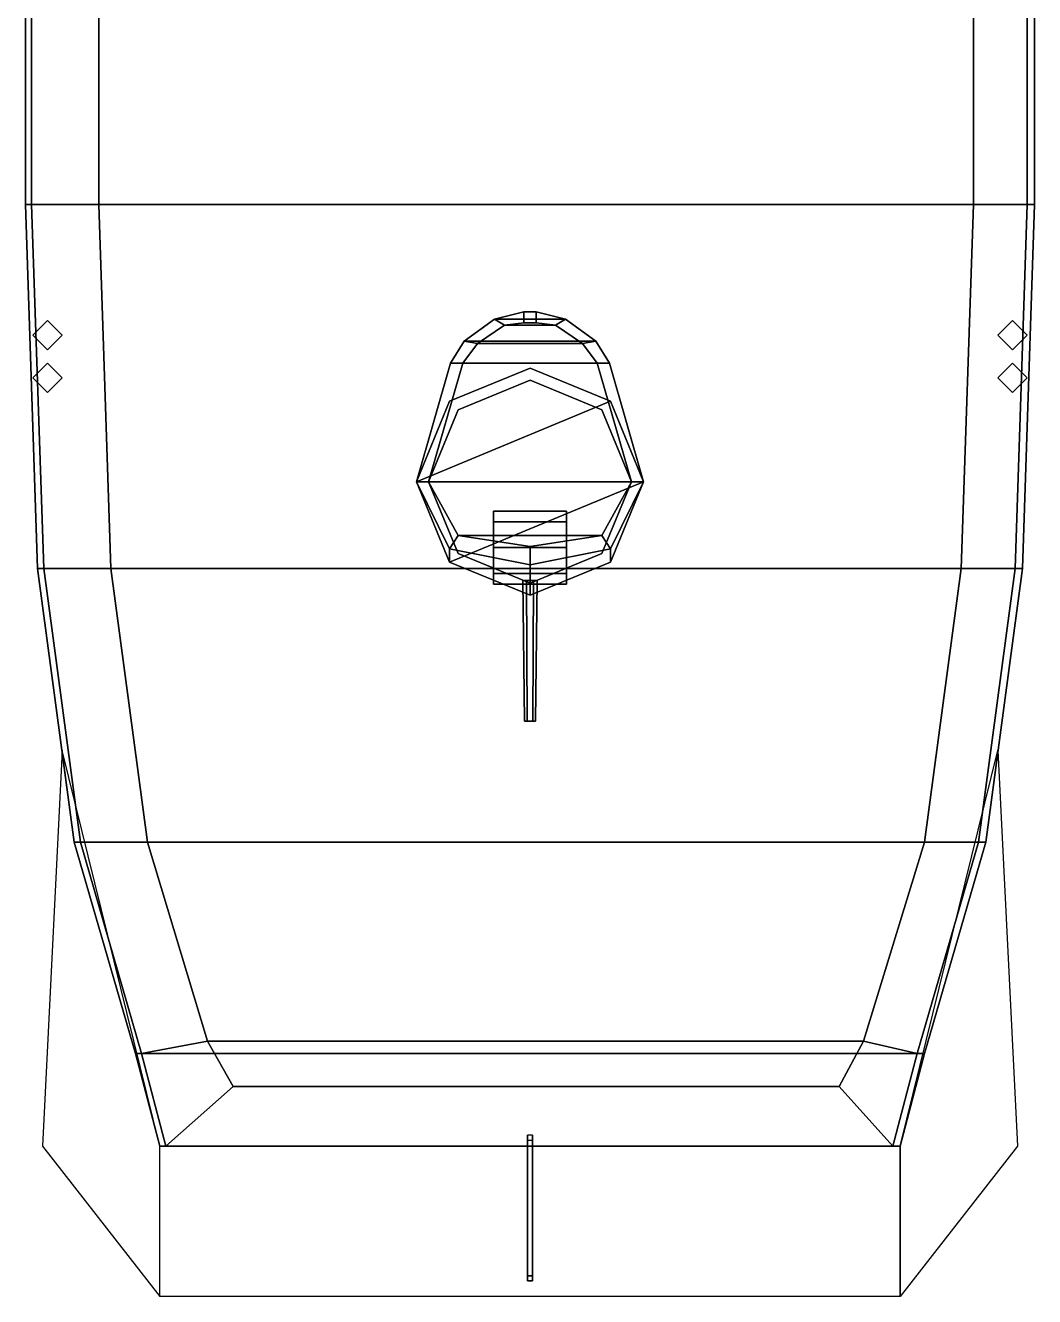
# Model space of a CAD drawing. Header units: millimetres. Extents: x -4.1 to 4.1, y -26.8 to 25.6.
# Drawn here: x -4.13 to 4.13, y -26.78 to -16.38 of the extents above; entities that cross this region are included whole.
import ezdxf

# ---------------------------------------------------------------- set-up
doc = ezdxf.new("R2010")
doc.units = ezdxf.units.MM
for name, color, linetype in [('barrel', 1, 'Continuous'), ('railing', 3, 'Continuous'), ('sleeve', 5, 'Continuous'), ('turret', 2, 'Continuous')]:
    doc.layers.add(name, color=color, linetype=linetype)

msp = doc.modelspace()

# ---------------------------------------------------------------- linework, layer by layer
for points in [[(-4.13, 13.86, -0.12), (-4.08, 13.86, -0.3), (-4.08, -17.84, -0.3), (-4.13, -17.84, -0.12)], [(-4.13, 13.86, 1.39), (-4.13, 13.86, -0.12), (-4.13, -17.84, -0.12), (-4.13, -17.84, 1.39)], [(4.13, -17.84, 1.39), (4.13, 13.86, 1.39), (-4.13, 13.86, 1.39), (-4.13, -17.84, 1.39)], [(-4.08, 13.86, -0.3), (-3.53, 13.86, -0.87), (-3.53, -17.84, -0.87), (-4.08, -17.84, -0.3)], [(-3.53, -17.84, -0.87), (-3.53, 13.86, -0.87), (3.63, 13.86, -0.87), (3.63, -17.84, -0.87)], [(3.63, -17.84, -0.87), (3.63, 13.86, -0.87), (4.07, 13.86, -0.3), (4.07, -17.84, -0.3)], [(4.07, -17.84, -0.3), (4.07, 13.86, -0.3), (4.13, 13.86, -0.12), (4.13, -17.84, -0.12)], [(4.13, -17.84, -0.12), (4.13, 13.86, -0.12), (4.13, 13.86, 1.39), (4.13, -17.84, 1.39)], [(4.03, -20.82, 1.39), (4.13, -17.84, 1.39), (-4.13, -17.84, 1.39), (-4.03, -20.82, 1.39)], [(-4.13, -17.84, -0.12), (-4.08, -17.84, -0.3), (-3.98, -20.82, -0.3), (-4.03, -20.82, -0.12)], [(-4.13, -17.84, 1.39), (-4.13, -17.84, -0.12), (-4.03, -20.82, -0.12), (-4.03, -20.82, 1.39)], [(-4.08, -17.84, -0.3), (-3.53, -17.84, -0.87), (-3.43, -20.82, -0.87), (-3.98, -20.82, -0.3)], [(-3.43, -20.82, -0.87), (-3.53, -17.84, -0.87), (3.63, -17.84, -0.87), (3.53, -20.82, -0.87)], [(3.53, -20.82, -0.87), (3.63, -17.84, -0.87), (4.07, -17.84, -0.3), (3.97, -20.82, -0.3)], [(3.97, -20.82, -0.3), (4.07, -17.84, -0.3), (4.13, -17.84, -0.12), (4.03, -20.82, -0.12)], [(4.03, -20.82, -0.12), (4.13, -17.84, -0.12), (4.13, -17.84, 1.39), (4.03, -20.82, 1.39)], [(-3.95, -18.79, 1.39), (-4.07, -18.91, 1.39), (-4.07, -18.91, 1.64), (-3.95, -18.79, 1.64)], [(-3.83, -18.91, 1.64), (-3.95, -18.79, 1.64), (-4.07, -18.91, 1.64), (-3.95, -19.03, 1.64)], [(-3.83, -18.91, 1.39), (-3.95, -18.79, 1.39), (-3.95, -18.79, 1.64), (-3.83, -18.91, 1.64)], [(3.95, -18.79, 1.39), (3.83, -18.91, 1.39), (3.83, -18.91, 1.64), (3.95, -18.79, 1.64)], [(4.07, -18.91, 1.64), (3.95, -18.79, 1.64), (3.83, -18.91, 1.64), (3.95, -19.03, 1.64)], [(4.07, -18.91, 1.39), (3.95, -18.79, 1.39), (3.95, -18.79, 1.64), (4.07, -18.91, 1.64)], [(-4.07, -18.91, 1.39), (-3.95, -19.03, 1.39), (-3.95, -19.03, 1.64), (-4.07, -18.91, 1.64)], [(-3.95, -19.03, 1.39), (-3.83, -18.91, 1.39), (-3.83, -18.91, 1.64), (-3.95, -19.03, 1.64)], [(3.83, -18.91, 1.39), (3.95, -19.03, 1.39), (3.95, -19.03, 1.64), (3.83, -18.91, 1.64)], [(3.95, -19.03, 1.39), (4.07, -18.91, 1.39), (4.07, -18.91, 1.64), (3.95, -19.03, 1.64)], [(-3.95, -19.14, 1.39), (-4.07, -19.26, 1.39), (-4.07, -19.26, 1.64), (-3.95, -19.14, 1.64)], [(-3.83, -19.26, 1.64), (-3.95, -19.14, 1.64), (-4.07, -19.26, 1.64), (-3.95, -19.38, 1.64)], [(-3.83, -19.26, 1.39), (-3.95, -19.14, 1.39), (-3.95, -19.14, 1.64), (-3.83, -19.26, 1.64)], [(3.95, -19.14, 1.39), (3.83, -19.26, 1.39), (3.83, -19.26, 1.64), (3.95, -19.14, 1.64)], [(4.07, -19.26, 1.64), (3.95, -19.14, 1.64), (3.83, -19.26, 1.64), (3.95, -19.38, 1.64)], [(4.07, -19.26, 1.39), (3.95, -19.14, 1.39), (3.95, -19.14, 1.64), (4.07, -19.26, 1.64)], [(-4.07, -19.26, 1.39), (-3.95, -19.38, 1.39), (-3.95, -19.38, 1.64), (-4.07, -19.26, 1.64)], [(-3.95, -19.38, 1.39), (-3.83, -19.26, 1.39), (-3.83, -19.26, 1.64), (-3.95, -19.38, 1.64)], [(3.83, -19.26, 1.39), (3.95, -19.38, 1.39), (3.95, -19.38, 1.64), (3.83, -19.26, 1.64)], [(3.95, -19.38, 1.39), (4.07, -19.26, 1.39), (4.07, -19.26, 1.64), (3.95, -19.38, 1.64)], [(3.73, -23.06, 1.39), (4.03, -20.82, 1.39), (-4.03, -20.82, 1.39), (-3.73, -23.06, 1.39)], [(-4.03, -20.82, 1.39), (-4.03, -20.82, -0.12), (-3.73, -23.06, -0.12), (-3.73, -23.06, 1.39)], [(-4.03, -20.82, -0.12), (-3.98, -20.82, -0.3), (-3.68, -23.06, -0.3), (-3.73, -23.06, -0.12)], [(-3.98, -20.82, -0.3), (-3.43, -20.82, -0.87), (-3.13, -23.06, -0.87), (-3.68, -23.06, -0.3)], [(-3.13, -23.06, -0.87), (-3.43, -20.82, -0.87), (3.53, -20.82, -0.87), (3.23, -23.06, -0.87)], [(3.23, -23.06, -0.87), (3.53, -20.82, -0.87), (3.97, -20.82, -0.3), (3.67, -23.06, -0.3)], [(3.67, -23.06, -0.3), (3.97, -20.82, -0.3), (4.03, -20.82, -0.12), (3.73, -23.06, -0.12)], [(3.73, -23.06, -0.12), (4.03, -20.82, -0.12), (4.03, -20.82, 1.39), (3.73, -23.06, 1.39)], [(-3.03, -26.78, 0.44), (-3.03, -25.55, 0.44), (-3.83, -22.31, 0.44), (-3.99, -25.55, 0.44)], [(3.03, -26.78, 0.44), (3.03, -25.55, 0.44), (3.83, -22.31, 0.44), (3.99, -25.55, 0.44)], [(3.23, -24.79, 1.39), (3.73, -23.06, 1.39), (-3.73, -23.06, 1.39), (-3.23, -24.79, 1.39)], [(-3.73, -23.06, -0.12), (-3.68, -23.06, -0.3), (-3.18, -24.79, -0.3), (-3.23, -24.79, -0.12)], [(-3.73, -23.06, 1.39), (-3.73, -23.06, -0.12), (-3.23, -24.79, -0.12), (-3.23, -24.79, 1.39)], [(-3.68, -23.06, -0.3), (-3.13, -23.06, -0.87), (-2.64, -24.69, -0.82), (-3.18, -24.79, -0.3)], [(-2.64, -24.69, -0.82), (-3.13, -23.06, -0.87), (3.23, -23.06, -0.87), (2.73, -24.69, -0.82)], [(2.73, -24.69, -0.82), (3.23, -23.06, -0.87), (3.67, -23.06, -0.3), (3.17, -24.79, -0.3)], [(3.17, -24.79, -0.3), (3.67, -23.06, -0.3), (3.73, -23.06, -0.12), (3.23, -24.79, -0.12)], [(3.23, -24.79, -0.12), (3.73, -23.06, -0.12), (3.73, -23.06, 1.39), (3.23, -24.79, 1.39)], [(-3.18, -24.79, -0.3), (-2.64, -24.69, -0.82), (-2.43, -25.06, -0.76), (-2.98, -25.55, -0.3)], [(-2.43, -25.06, -0.76), (-2.64, -24.69, -0.82), (2.73, -24.69, -0.82), (2.53, -25.06, -0.76)], [(2.53, -25.06, -0.76), (2.73, -24.69, -0.82), (3.17, -24.79, -0.3), (2.97, -25.55, -0.3)], [(3.03, -25.55, 1.39), (3.23, -24.79, 1.39), (-3.23, -24.79, 1.39), (-3.03, -25.55, 1.39)], [(-3.23, -24.79, 1.39), (-3.23, -24.79, -0.12), (-3.03, -25.55, -0.12), (-3.03, -25.55, 1.39)], [(-3.23, -24.79, -0.12), (-3.18, -24.79, -0.3), (-2.98, -25.55, -0.3), (-3.03, -25.55, -0.12)], [(2.97, -25.55, -0.3), (3.17, -24.79, -0.3), (3.23, -24.79, -0.12), (3.03, -25.55, -0.12)], [(3.03, -25.55, -0.12), (3.23, -24.79, -0.12), (3.23, -24.79, 1.39), (3.03, -25.55, 1.39)], [(-2.98, -25.55, -0.3), (-2.43, -25.06, -0.76), (2.53, -25.06, -0.76), (2.97, -25.55, -0.3)], [(-0.02, -26.61, 4.6), (-0.02, -25.46, 1.39), (-0.02, -25.5, 1.39), (-0.02, -26.65, 4.6)], [(0.02, -26.61, 4.6), (0.02, -25.46, 1.39), (-0.02, -25.46, 1.39), (-0.02, -26.61, 4.6)], [(0.02, -25.5, 1.39), (0.02, -25.46, 1.39), (0.02, -26.61, 4.6), (0.02, -26.65, 4.6)], [(-3.03, -25.55, 1.39), (-3.03, -25.55, -0.12), (3.03, -25.55, -0.12), (3.03, -25.55, 1.39)], [(-3.03, -25.55, -0.12), (-2.98, -25.55, -0.3), (2.97, -25.55, -0.3), (3.03, -25.55, -0.12)], [(-3.03, -26.78, 0.44), (-3.03, -25.55, 0.44), (3.03, -25.55, 0.44), (3.03, -26.78, 0.44)], [(-0.02, -26.65, 4.6), (-0.02, -25.5, 1.39), (0.02, -25.5, 1.39), (0.02, -26.65, 4.6)], [(0.02, -26.65, 4.6), (0.02, -26.61, 4.6), (-0.02, -26.61, 4.6), (-0.02, -26.65, 4.6)]]:
    msp.add_3dface(points)
at = {"layer": 'barrel'}
for points in [[(-0.045, -22.07, 2.07), (-0.023, -22.07, 2.109), (-0.03, -20.92, 2.122), (-0.06, -20.92, 2.07)], [(-0.023, -22.07, 2.031), (-0.045, -22.07, 2.07), (-0.06, -20.92, 2.07), (-0.03, -20.92, 2.018)], [(-0.023, -22.07, 2.109), (0.022, -22.07, 2.109), (0.03, -20.92, 2.122), (-0.03, -20.92, 2.122)], [(0.022, -22.07, 2.031), (-0.023, -22.07, 2.031), (-0.03, -20.92, 2.018), (0.03, -20.92, 2.018)], [(0.022, -22.07, 2.109), (0.045, -22.07, 2.07), (0.06, -20.92, 2.07), (0.03, -20.92, 2.122)], [(0.045, -22.07, 2.07), (0.022, -22.07, 2.031), (0.03, -20.92, 2.018), (0.06, -20.92, 2.07)], [(-0.045, -22.07, 2.07), (0.045, -22.07, 2.07), (0.022, -22.07, 2.109), (-0.023, -22.07, 2.109)], [(-0.023, -22.07, 2.031), (0.022, -22.07, 2.031), (0.045, -22.07, 2.07), (-0.045, -22.07, 2.07)]]:
    msp.add_3dface(points, dxfattribs=at)
at = {"layer": 'railing'}
for points in [[(-4.13, -17.84, 1.39), (-4.13, 13.86, 1.39), (-4.13, 13.86, 2.2), (-4.13, -17.84, 2.2)], [(4.13, -17.84, 1.39), (4.13, 13.86, 1.39), (4.13, 13.86, 2.2), (4.13, -17.84, 2.2)], [(-4.03, -20.82, 1.39), (-4.13, -17.84, 1.39), (-4.13, -17.84, 2.2), (-4.03, -20.82, 2.2)], [(4.03, -20.82, 1.39), (4.13, -17.84, 1.39), (4.13, -17.84, 2.2), (4.03, -20.82, 2.2)], [(-3.73, -23.06, 1.39), (-4.03, -20.82, 1.39), (-4.03, -20.82, 2.2), (-3.73, -23.06, 2.2)], [(3.73, -23.06, 1.39), (4.03, -20.82, 1.39), (4.03, -20.82, 2.2), (3.73, -23.06, 2.2)], [(-3.23, -24.79, 1.39), (-3.73, -23.06, 1.39), (-3.73, -23.06, 2.2), (-3.23, -24.79, 2.2)], [(3.23, -24.79, 1.39), (3.73, -23.06, 1.39), (3.73, -23.06, 2.2), (3.23, -24.79, 2.2)], [(-3.03, -25.55, 1.39), (-3.23, -24.79, 1.39), (-3.23, -24.79, 2.2), (-3.03, -25.55, 2.2)], [(3.03, -25.55, 1.39), (3.23, -24.79, 1.39), (3.23, -24.79, 2.2), (3.03, -25.55, 2.2)], [(-3.03, -25.55, 1.39), (3.03, -25.55, 1.39), (3.03, -25.55, 2.2), (-3.03, -25.55, 2.2)]]:
    msp.add_3dface(points, dxfattribs=at)
at = {"layer": 'sleeve'}
for points in [[(-0.3, -20.65, 1.77), (-0.3, -20.438, 2.282), (-0.3, -20.35, 2.07), (-0.3, -20.438, 1.858)], [(0.3, -20.35, 2.07), (0.3, -20.438, 1.858), (-0.3, -20.438, 1.858), (-0.3, -20.35, 2.07)], [(0.3, -20.438, 2.282), (0.3, -20.35, 2.07), (-0.3, -20.35, 2.07), (-0.3, -20.438, 2.282)], [(0.3, -20.438, 1.858), (0.3, -20.35, 2.07), (0.3, -20.438, 2.282), (0.3, -20.65, 1.77)], [(-0.3, -20.862, 1.858), (-0.3, -20.65, 2.37), (-0.3, -20.438, 2.282), (-0.3, -20.65, 1.77)], [(0.3, -20.438, 1.858), (0.3, -20.65, 1.77), (-0.3, -20.65, 1.77), (-0.3, -20.438, 1.858)], [(0.3, -20.65, 2.37), (0.3, -20.438, 2.282), (-0.3, -20.438, 2.282), (-0.3, -20.65, 2.37)], [(0.3, -20.65, 1.77), (0.3, -20.438, 2.282), (0.3, -20.65, 2.37), (0.3, -20.862, 1.858)], [(0.3, -20.65, 1.77), (0.3, -20.862, 1.858), (-0.3, -20.862, 1.858), (-0.3, -20.65, 1.77)], [(-0.3, -20.95, 2.07), (-0.3, -20.862, 2.282), (-0.3, -20.65, 2.37), (-0.3, -20.862, 1.858)], [(0.3, -20.862, 2.282), (0.3, -20.65, 2.37), (-0.3, -20.65, 2.37), (-0.3, -20.862, 2.282)], [(0.3, -20.862, 1.858), (0.3, -20.65, 2.37), (0.3, -20.862, 2.282), (0.3, -20.95, 2.07)], [(0.3, -20.862, 1.858), (0.3, -20.95, 2.07), (-0.3, -20.95, 2.07), (-0.3, -20.862, 1.858)], [(0.3, -20.95, 2.07), (0.3, -20.862, 2.282), (-0.3, -20.862, 2.282), (-0.3, -20.95, 2.07)]]:
    msp.add_3dface(points, dxfattribs=at)
at = {"layer": 'turret'}
for points in [[(-0.29, -18.78, 2.17), (-0.05, -18.72, 2.17), (-0.05, -18.72, 1.77), (-0.29, -18.78, 1.77)], [(-0.29, -18.78, 1.77), (-0.05, -18.72, 1.77), (0.05, -18.72, 1.77), (0.29, -18.78, 1.77)], [(-0.21, -18.83, 2.45), (-0.05, -18.81, 2.45), (-0.05, -18.72, 2.17), (-0.29, -18.78, 2.17)], [(0.05, -18.72, 1.77), (-0.05, -18.72, 1.77), (-0.05, -18.72, 2.17), (0.05, -18.72, 2.17)], [(0.05, -18.72, 2.17), (-0.05, -18.72, 2.17), (-0.05, -18.81, 2.45), (0.05, -18.81, 2.45)], [(0.29, -18.78, 1.77), (0.05, -18.72, 1.77), (0.05, -18.72, 2.17), (0.29, -18.78, 2.17)], [(0.29, -18.78, 2.17), (0.05, -18.72, 2.17), (0.05, -18.81, 2.45), (0.21, -18.83, 2.45)], [(-0.54, -18.96, 2.17), (-0.29, -18.78, 2.17), (-0.29, -18.78, 1.77), (-0.54, -18.96, 1.77)], [(-0.54, -18.96, 1.77), (-0.29, -18.78, 1.77), (0.29, -18.78, 1.77), (0.54, -18.96, 1.77)], [(-0.43, -18.98, 2.45), (-0.21, -18.83, 2.45), (-0.29, -18.78, 2.17), (-0.54, -18.96, 2.17)], [(0.21, -18.83, 2.45), (-0.21, -18.83, 2.45), (-0.43, -18.98, 2.45), (0.43, -18.98, 2.45)], [(0.05, -18.81, 2.45), (-0.05, -18.81, 2.45), (-0.21, -18.83, 2.45), (0.21, -18.83, 2.45)], [(0.54, -18.96, 2.17), (0.29, -18.78, 2.17), (0.21, -18.83, 2.45), (0.43, -18.98, 2.45)], [(0.54, -18.96, 1.77), (0.29, -18.78, 1.77), (0.29, -18.78, 2.17), (0.54, -18.96, 2.17)], [(-0.65, -19.14, 2.17), (-0.54, -18.96, 2.17), (-0.54, -18.96, 1.77), (-0.65, -19.14, 1.77)], [(-0.65, -19.14, 1.77), (-0.54, -18.96, 1.77), (0.54, -18.96, 1.77), (0.65, -19.14, 1.77)], [(-0.55, -19.14, 2.45), (-0.43, -18.98, 2.45), (-0.54, -18.96, 2.17), (-0.65, -19.14, 2.17)], [(0.43, -18.98, 2.45), (-0.43, -18.98, 2.45), (-0.55, -19.14, 2.45), (0.55, -19.14, 2.45)], [(0.65, -19.14, 2.17), (0.54, -18.96, 2.17), (0.43, -18.98, 2.45), (0.55, -19.14, 2.45)], [(0.65, -19.14, 1.77), (0.54, -18.96, 1.77), (0.54, -18.96, 2.17), (0.65, -19.14, 2.17)], [(-0.93, -20.11, 2.17), (-0.65, -19.14, 2.17), (-0.65, -19.14, 1.77), (-0.93, -20.11, 1.77)], [(-0.93, -20.11, 1.77), (-0.65, -19.14, 1.77), (0.65, -19.14, 1.77), (0.93, -20.11, 1.77)], [(-0.83, -20.11, 2.45), (-0.55, -19.14, 2.45), (-0.65, -19.14, 2.17), (-0.93, -20.11, 2.17)], [(0.55, -19.14, 2.45), (-0.55, -19.14, 2.45), (-0.83, -20.11, 2.45), (0.83, -20.11, 2.45)], [(0.93, -20.11, 2.17), (0.65, -19.14, 2.17), (0.55, -19.14, 2.45), (0.83, -20.11, 2.45)], [(0.93, -20.11, 1.77), (0.65, -19.14, 1.77), (0.65, -19.14, 2.17), (0.93, -20.11, 2.17)], [(-0.658, -19.452, 1.68), (0, -19.18, 1.68), (0.658, -19.452, 1.68), (-0.93, -20.11, 1.68)], [(-0.658, -19.452, 1.77), (0, -19.18, 1.77), (0, -19.18, 1.68), (-0.658, -19.452, 1.68)], [(0, -19.18, 1.77), (0.658, -19.452, 1.77), (0.658, -19.452, 1.68), (0, -19.18, 1.68)], [(-0.587, -19.523, 1.68), (0, -19.28, 1.68), (0, -19.28, 1.39), (-0.587, -19.523, 1.39)], [(0, -19.28, 1.68), (0.587, -19.523, 1.68), (0.587, -19.523, 1.39), (0, -19.28, 1.39)], [(-0.93, -20.11, 1.68), (0.658, -19.452, 1.68), (0.93, -20.11, 1.68), (-0.658, -20.768, 1.68)], [(-0.93, -20.11, 1.77), (-0.658, -19.452, 1.77), (-0.658, -19.452, 1.68), (-0.93, -20.11, 1.68)], [(0.658, -19.452, 1.77), (0.93, -20.11, 1.77), (0.93, -20.11, 1.68), (0.658, -19.452, 1.68)], [(-0.83, -20.11, 1.68), (-0.587, -19.523, 1.68), (-0.587, -19.523, 1.39), (-0.83, -20.11, 1.39)], [(0.587, -19.523, 1.68), (0.83, -20.11, 1.68), (0.83, -20.11, 1.39), (0.587, -19.523, 1.39)], [(-0.658, -20.66, 2.17), (-0.93, -20.11, 2.17), (-0.93, -20.11, 1.68), (-0.658, -20.768, 1.68)], [(-0.93, -20.11, 2.17), (-0.658, -20.66, 2.17), (-0.587, -20.55, 2.45), (-0.83, -20.11, 2.45)], [(-0.587, -20.697, 1.68), (-0.83, -20.11, 1.68), (-0.83, -20.11, 1.39), (-0.587, -20.697, 1.39)], [(0.83, -20.11, 2.45), (-0.83, -20.11, 2.45), (-0.587, -20.55, 2.45), (0.587, -20.55, 2.45)], [(-0.658, -20.768, 1.68), (0.93, -20.11, 1.68), (0.658, -20.768, 1.68), (0, -21.04, 1.68)], [(0.83, -20.11, 1.68), (0.587, -20.697, 1.68), (0.587, -20.697, 1.39), (0.83, -20.11, 1.39)], [(0.658, -20.66, 2.17), (0.93, -20.11, 2.17), (0.83, -20.11, 2.45), (0.587, -20.55, 2.45)], [(0.93, -20.11, 2.17), (0.658, -20.66, 2.17), (0.658, -20.768, 1.68), (0.93, -20.11, 1.68)], [(-0.658, -20.66, 2.17), (0, -20.79, 2.17), (0, -20.64, 2.45), (-0.587, -20.55, 2.45)], [(0.587, -20.55, 2.45), (-0.587, -20.55, 2.45), (0, -20.64, 2.45)], [(0, -20.79, 2.17), (0.658, -20.66, 2.17), (0.587, -20.55, 2.45), (0, -20.64, 2.45)], [(0, -20.79, 2.17), (-0.658, -20.66, 2.17), (-0.658, -20.768, 1.68), (0, -21.04, 1.68)], [(0, -20.94, 1.68), (-0.587, -20.697, 1.68), (-0.587, -20.697, 1.39), (0, -20.94, 1.39)], [(0.658, -20.66, 2.17), (0, -20.79, 2.17), (0, -21.04, 1.68), (0.658, -20.768, 1.68)], [(0.587, -20.697, 1.68), (0, -20.94, 1.68), (0, -20.94, 1.39), (0.587, -20.697, 1.39)]]:
    msp.add_3dface(points, dxfattribs=at)

doc.saveas('drawing.dxf')
